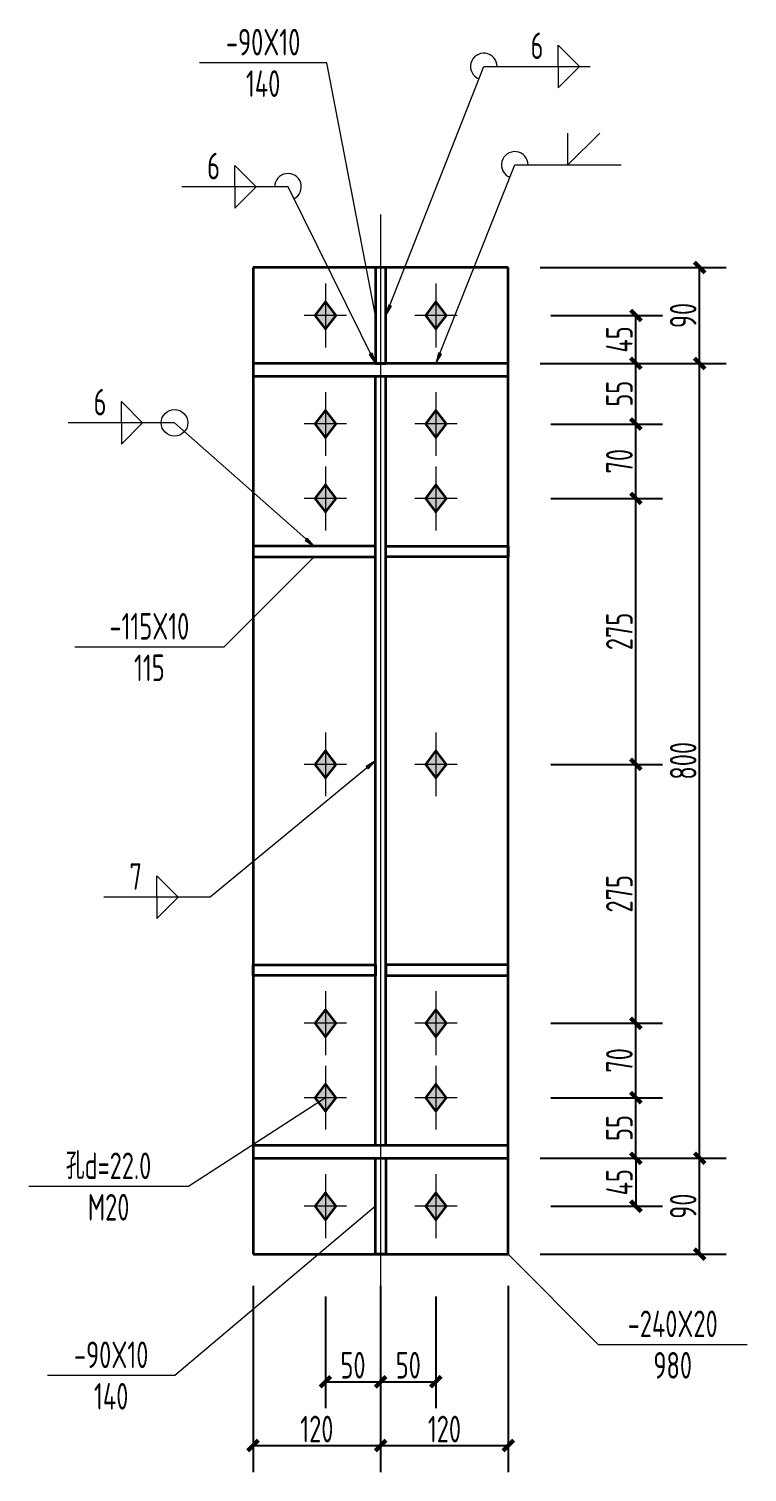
# Model space of a CAD drawing. Header units: millimetres. Extents: x 6950065 to 7140129, y 16284814 to 19754034.
# Drawn here: x 7007824 to 7014579, y 18025689 to 18039257 of the extents above; entities that cross this region are included whole.
import ezdxf
from ezdxf.enums import TextEntityAlignment as Align

# ---------------------------------------------------------------- set-up
doc = ezdxf.new("R2010")
doc.units = ezdxf.units.MM
doc.header["$LTSCALE"] = 1500
doc.header["$MEASUREMENT"] = 0
doc.linetypes.add('线型6', pattern=[8.75, 5, -1.25, 1.25, -1.25])
doc.layers.get('Defpoints').update_dxf_attribs({"color": 1})
for name, color, linetype, lineweight in [('10', 7, 'Continuous', 35), ('20', 2, 'Continuous', 35), ('尺寸标注', 9, 'Continuous', 18), ('焊缝标注', 9, 'Continuous', 18), ('螺栓孔标注', 9, 'Continuous', 18), ('钢板标注', 9, 'Continuous', 18)]:
    doc.layers.add(name, color=color, linetype=linetype, lineweight=lineweight)
doc.styles.add('FromPkpm', font='Pkpmeng', dxfattribs={"width": 0.7, "bigfont": 'hztxt'})
doc.dimstyles.new('Pkpm_1.00', dxfattribs={"dimtxt": 250, "dimasz": 100, "dimexe": 250, "dimexo": 0.0625, "dimgap": 30, "dimtad": 1, "dimdec": 0, "dimrnd": 5, "dimzin": 0, "dimdsep": 46, "dimtxsty": 'FromPkpm', "dimblk1": 'ARCHTICK', "dimblk2": 'ARCHTICK', "dimsah": 1, "dimcen": 0.09, "dimadec": 0, "dimazin": 0, "dimtfac": 1, "dimtdec": 0, "dimtix": 1, "dimtmove": 2, "dimatfit": 1, "dimfxl": 0, "dimtolj": 1, "dimtzin": 0, "dimarcsym": 0})

# ---------------------------------------------------------------- blocks, each defined once
blk = doc.blocks.new('_ArchTick')
at = {"color": 0, "linetype": 'ByBlock', "const_width": 0.4}
blk.add_lwpolyline([(-0.5, -0.5), (0.5, 0.5)], dxfattribs=at)
blk = doc.blocks.new('*D201')
at = {"layer": 'Defpoints', "color": 0, "linetype": 'Continuous'}
for p in [(7012332, 18036562), (7013532, 18036562), (7012332, 18036112)]:
    blk.add_point(p, dxfattribs=at)
at = {"layer": '尺寸标注', "color": 0, "linetype": 'Continuous', "lineweight": -2}
for p, q in [((7012732, 18036562), (7013782, 18036562)), ((7013532, 18036112), (7013532, 18036562)), ((7012732, 18036112), (7013782, 18036112))]:
    blk.add_line(p, q, dxfattribs=at)
at = {"layer": '尺寸标注', "color": 0, "linetype": 'Continuous', "lineweight": -2, "xscale": 100, "yscale": 100, "zscale": 100}
for p, rotation in [((7013532, 18036562), 90), ((7013532, 18036112), 270)]:
    blk.add_blockref('_ArchTick', p, dxfattribs=dict(at, rotation=rotation))
at = {"layer": '尺寸标注', "color": 0, "linetype": 'Continuous', "lineweight": 18, "insert": (7013377, 18036337), "char_height": 250, "attachment_point": 5, "rotation": 90, "style": 'FromPkpm'}
blk.add_mtext('\\A1;45', dxfattribs=at)
blk = doc.blocks.new('*D202')
at = {"layer": 'Defpoints', "color": 0, "linetype": 'Continuous'}
for p in [(7012332, 18036112), (7013532, 18036112), (7012332, 18035542)]:
    blk.add_point(p, dxfattribs=at)
at = {"layer": '尺寸标注', "color": 0, "linetype": 'Continuous', "lineweight": -2}
for p, q in [((7012732, 18036112), (7013782, 18036112)), ((7013532, 18035542), (7013532, 18036112)), ((7012732, 18035542), (7013782, 18035542))]:
    blk.add_line(p, q, dxfattribs=at)
at = {"layer": '尺寸标注', "color": 0, "linetype": 'Continuous', "lineweight": -2, "xscale": 100, "yscale": 100, "zscale": 100}
for p, rotation in [((7013532, 18036112), 90), ((7013532, 18035542), 270)]:
    blk.add_blockref('_ArchTick', p, dxfattribs=dict(at, rotation=rotation))
at = {"layer": '尺寸标注', "color": 0, "linetype": 'Continuous', "lineweight": 18, "insert": (7013377, 18035827), "char_height": 250, "attachment_point": 5, "rotation": 90, "style": 'FromPkpm'}
blk.add_mtext('\\A1;55', dxfattribs=at)
blk = doc.blocks.new('*D203')
at = {"layer": 'Defpoints', "color": 0, "linetype": 'Continuous'}
for p in [(7012332, 18035542), (7013532, 18035542), (7012332, 18034842)]:
    blk.add_point(p, dxfattribs=at)
at = {"layer": '尺寸标注', "color": 0, "linetype": 'Continuous', "lineweight": -2}
for p, q in [((7012732, 18035542), (7013782, 18035542)), ((7013532, 18034842), (7013532, 18035542)), ((7012732, 18034842), (7013782, 18034842))]:
    blk.add_line(p, q, dxfattribs=at)
at = {"layer": '尺寸标注', "color": 0, "linetype": 'Continuous', "lineweight": -2, "xscale": 100, "yscale": 100, "zscale": 100}
for p, rotation in [((7013532, 18035542), 90), ((7013532, 18034842), 270)]:
    blk.add_blockref('_ArchTick', p, dxfattribs=dict(at, rotation=rotation))
at = {"layer": '尺寸标注', "color": 0, "linetype": 'Continuous', "lineweight": 18, "insert": (7013377, 18035192), "char_height": 250, "attachment_point": 5, "rotation": 90, "style": 'FromPkpm'}
blk.add_mtext('\\A1;70', dxfattribs=at)
blk = doc.blocks.new('*D204')
at = {"layer": 'Defpoints', "color": 0, "linetype": 'Continuous'}
for p in [(7012332, 18028639), (7013532, 18028639), (7012332, 18028189)]:
    blk.add_point(p, dxfattribs=at)
at = {"layer": '尺寸标注', "color": 0, "linetype": 'Continuous', "lineweight": -2}
for p, q in [((7012732, 18028639), (7013782, 18028639)), ((7013532, 18028639), (7013532, 18028189)), ((7012732, 18028189), (7013782, 18028189))]:
    blk.add_line(p, q, dxfattribs=at)
at = {"layer": '尺寸标注', "color": 0, "linetype": 'Continuous', "lineweight": -2, "xscale": 100, "yscale": 100, "zscale": 100}
for p, rotation in [((7013532, 18028639), 90), ((7013532, 18028189), 270)]:
    blk.add_blockref('_ArchTick', p, dxfattribs=dict(at, rotation=rotation))
at = {"layer": '尺寸标注', "color": 0, "linetype": 'Continuous', "lineweight": 18, "insert": (7013377, 18028414), "char_height": 250, "attachment_point": 5, "rotation": 90, "style": 'FromPkpm'}
blk.add_mtext('\\A1;45', dxfattribs=at)
blk = doc.blocks.new('*D205')
at = {"layer": 'Defpoints', "color": 0, "linetype": 'Continuous'}
for p in [(7012332, 18029209), (7013532, 18029209), (7012332, 18028639)]:
    blk.add_point(p, dxfattribs=at)
at = {"layer": '尺寸标注', "color": 0, "linetype": 'Continuous', "lineweight": -2}
for p, q in [((7012732, 18029209), (7013782, 18029209)), ((7013532, 18028639), (7013532, 18029209)), ((7012732, 18028639), (7013782, 18028639))]:
    blk.add_line(p, q, dxfattribs=at)
at = {"layer": '尺寸标注', "color": 0, "linetype": 'Continuous', "lineweight": -2, "xscale": 100, "yscale": 100, "zscale": 100}
for p, rotation in [((7013532, 18029209), 90), ((7013532, 18028639), 270)]:
    blk.add_blockref('_ArchTick', p, dxfattribs=dict(at, rotation=rotation))
at = {"layer": '尺寸标注', "color": 0, "linetype": 'Continuous', "lineweight": 18, "insert": (7013377, 18028924), "char_height": 250, "attachment_point": 5, "rotation": 90, "style": 'FromPkpm'}
blk.add_mtext('\\A1;55', dxfattribs=at)
blk = doc.blocks.new('*D206')
at = {"layer": 'Defpoints', "color": 0, "linetype": 'Continuous'}
for p in [(7012332, 18029909), (7013532, 18029909), (7012332, 18029209)]:
    blk.add_point(p, dxfattribs=at)
at = {"layer": '尺寸标注', "color": 0, "linetype": 'Continuous', "lineweight": -2}
for p, q in [((7012732, 18029909), (7013782, 18029909)), ((7013532, 18029209), (7013532, 18029909)), ((7012732, 18029209), (7013782, 18029209))]:
    blk.add_line(p, q, dxfattribs=at)
at = {"layer": '尺寸标注', "color": 0, "linetype": 'Continuous', "lineweight": -2, "xscale": 100, "yscale": 100, "zscale": 100}
for p, rotation in [((7013532, 18029909), 90), ((7013532, 18029209), 270)]:
    blk.add_blockref('_ArchTick', p, dxfattribs=dict(at, rotation=rotation))
at = {"layer": '尺寸标注', "color": 0, "linetype": 'Continuous', "lineweight": 18, "insert": (7013377, 18029559), "char_height": 250, "attachment_point": 5, "rotation": 90, "style": 'FromPkpm'}
blk.add_mtext('\\A1;70', dxfattribs=at)
blk = doc.blocks.new('*D207')
at = {"layer": 'Defpoints', "color": 0, "linetype": 'Continuous'}
for p in [(7012332, 18034842), (7013532, 18034842), (7012332, 18032342)]:
    blk.add_point(p, dxfattribs=at)
at = {"layer": '尺寸标注', "color": 0, "linetype": 'Continuous', "lineweight": -2}
for p, q in [((7012732, 18034842), (7013782, 18034842)), ((7013532, 18032342), (7013532, 18034842)), ((7012732, 18032342), (7013782, 18032342))]:
    blk.add_line(p, q, dxfattribs=at)
at = {"layer": '尺寸标注', "color": 0, "linetype": 'Continuous', "lineweight": -2, "xscale": 100, "yscale": 100, "zscale": 100}
for p, rotation in [((7013532, 18034842), 90), ((7013532, 18032342), 270)]:
    blk.add_blockref('_ArchTick', p, dxfattribs=dict(at, rotation=rotation))
at = {"layer": '尺寸标注', "color": 0, "linetype": 'Continuous', "lineweight": 18, "insert": (7013377, 18033592), "char_height": 250, "attachment_point": 5, "rotation": 90, "style": 'FromPkpm'}
blk.add_mtext('\\A1;275', dxfattribs=at)
blk = doc.blocks.new('*D208')
at = {"layer": 'Defpoints', "color": 0, "linetype": 'Continuous'}
for p in [(7012332, 18032342), (7013532, 18032342), (7012332, 18029909)]:
    blk.add_point(p, dxfattribs=at)
at = {"layer": '尺寸标注', "color": 0, "linetype": 'Continuous', "lineweight": -2}
for p, q in [((7012732, 18032342), (7013782, 18032342)), ((7013532, 18029909), (7013532, 18032342)), ((7012732, 18029909), (7013782, 18029909))]:
    blk.add_line(p, q, dxfattribs=at)
at = {"layer": '尺寸标注', "color": 0, "linetype": 'Continuous', "lineweight": -2, "xscale": 100, "yscale": 100, "zscale": 100}
for p, rotation in [((7013532, 18032342), 90), ((7013532, 18029909), 270)]:
    blk.add_blockref('_ArchTick', p, dxfattribs=dict(at, rotation=rotation))
at = {"layer": '尺寸标注', "color": 0, "linetype": 'Continuous', "lineweight": 18, "insert": (7013377, 18031126), "char_height": 250, "attachment_point": 5, "rotation": 90, "style": 'FromPkpm'}
blk.add_mtext('\\A1;275', dxfattribs=at)
blk = doc.blocks.new('*D209')
at = {"layer": 'Defpoints', "color": 0, "linetype": 'Continuous'}
for p in [(7010612, 18027739), (7011132, 18027739), (7011132, 18026539)]:
    blk.add_point(p, dxfattribs=at)
at = {"layer": '尺寸标注', "color": 0, "linetype": 'Continuous', "lineweight": -2}
for p, q in [((7010612, 18027339), (7010612, 18026289)), ((7011132, 18027339), (7011132, 18026289)), ((7010612, 18026539), (7011132, 18026539))]:
    blk.add_line(p, q, dxfattribs=at)
at = {"layer": '尺寸标注', "color": 0, "linetype": 'Continuous', "lineweight": -2, "xscale": 100, "yscale": 100, "zscale": 100, "rotation": 180}
blk.add_blockref('_ArchTick', (7010612, 18026539), dxfattribs=at)
at = {"layer": '尺寸标注', "color": 0, "linetype": 'Continuous', "lineweight": -2, "xscale": 100, "yscale": 100, "zscale": 100}
blk.add_blockref('_ArchTick', (7011132, 18026539), dxfattribs=at)
at = {"layer": '尺寸标注', "color": 0, "linetype": 'Continuous', "lineweight": 18, "insert": (7010872, 18026694), "char_height": 250, "attachment_point": 5, "style": 'FromPkpm'}
blk.add_mtext('\\A1;50', dxfattribs=at)
blk = doc.blocks.new('*D210')
at = {"layer": 'Defpoints', "color": 0, "linetype": 'Continuous'}
for p in [(7011132, 18027739), (7011652, 18027739), (7011652, 18026539)]:
    blk.add_point(p, dxfattribs=at)
at = {"layer": '尺寸标注', "color": 0, "linetype": 'Continuous', "lineweight": -2}
for p, q in [((7011132, 18027339), (7011132, 18026289)), ((7011652, 18027339), (7011652, 18026289)), ((7011132, 18026539), (7011652, 18026539))]:
    blk.add_line(p, q, dxfattribs=at)
at = {"layer": '尺寸标注', "color": 0, "linetype": 'Continuous', "lineweight": -2, "xscale": 100, "yscale": 100, "zscale": 100, "rotation": 180}
blk.add_blockref('_ArchTick', (7011132, 18026539), dxfattribs=at)
at = {"layer": '尺寸标注', "color": 0, "linetype": 'Continuous', "lineweight": -2, "xscale": 100, "yscale": 100, "zscale": 100}
blk.add_blockref('_ArchTick', (7011652, 18026539), dxfattribs=at)
at = {"layer": '尺寸标注', "color": 0, "linetype": 'Continuous', "lineweight": 18, "insert": (7011392, 18026694), "char_height": 250, "attachment_point": 5, "style": 'FromPkpm'}
blk.add_mtext('\\A1;50', dxfattribs=at)
blk = doc.blocks.new('*D211')
at = {"layer": 'Defpoints', "color": 0, "linetype": 'Continuous'}
for p in [(7009932, 18027739), (7011132, 18027739), (7011132, 18025939)]:
    blk.add_point(p, dxfattribs=at)
at = {"layer": '尺寸标注', "color": 0, "linetype": 'Continuous', "lineweight": -2}
for p, q in [((7009932, 18027439), (7009932, 18025689)), ((7011132, 18027439), (7011132, 18025689)), ((7009932, 18025939), (7011132, 18025939))]:
    blk.add_line(p, q, dxfattribs=at)
at = {"layer": '尺寸标注', "color": 0, "linetype": 'Continuous', "lineweight": -2, "xscale": 100, "yscale": 100, "zscale": 100, "rotation": 180}
blk.add_blockref('_ArchTick', (7009932, 18025939), dxfattribs=at)
at = {"layer": '尺寸标注', "color": 0, "linetype": 'Continuous', "lineweight": -2, "xscale": 100, "yscale": 100, "zscale": 100}
blk.add_blockref('_ArchTick', (7011132, 18025939), dxfattribs=at)
at = {"layer": '尺寸标注', "color": 0, "linetype": 'Continuous', "lineweight": 18, "insert": (7010532, 18026094), "char_height": 250, "attachment_point": 5, "style": 'FromPkpm'}
blk.add_mtext('\\A1;120', dxfattribs=at)
blk = doc.blocks.new('*D212')
at = {"layer": 'Defpoints', "color": 0, "linetype": 'Continuous'}
for p in [(7011132, 18027739), (7012332, 18027739), (7012332, 18025939)]:
    blk.add_point(p, dxfattribs=at)
at = {"layer": '尺寸标注', "color": 0, "linetype": 'Continuous', "lineweight": -2}
for p, q in [((7011132, 18027439), (7011132, 18025689)), ((7012332, 18027439), (7012332, 18025689)), ((7011132, 18025939), (7012332, 18025939))]:
    blk.add_line(p, q, dxfattribs=at)
at = {"layer": '尺寸标注', "color": 0, "linetype": 'Continuous', "lineweight": -2, "xscale": 100, "yscale": 100, "zscale": 100, "rotation": 180}
blk.add_blockref('_ArchTick', (7011132, 18025939), dxfattribs=at)
at = {"layer": '尺寸标注', "color": 0, "linetype": 'Continuous', "lineweight": -2, "xscale": 100, "yscale": 100, "zscale": 100}
blk.add_blockref('_ArchTick', (7012332, 18025939), dxfattribs=at)
at = {"layer": '尺寸标注', "color": 0, "linetype": 'Continuous', "lineweight": 18, "insert": (7011732, 18026094), "char_height": 250, "attachment_point": 5, "style": 'FromPkpm'}
blk.add_mtext('\\A1;120', dxfattribs=at)
blk = doc.blocks.new('*D213')
at = {"layer": 'Defpoints', "color": 0, "linetype": 'Continuous'}
for p in [(7012332, 18028639), (7014132, 18028639), (7012332, 18027739)]:
    blk.add_point(p, dxfattribs=at)
at = {"layer": '尺寸标注', "color": 0, "linetype": 'Continuous', "lineweight": -2}
for p, q in [((7012632, 18028639), (7014382, 18028639)), ((7014132, 18027739), (7014132, 18028639)), ((7012632, 18027739), (7014382, 18027739))]:
    blk.add_line(p, q, dxfattribs=at)
at = {"layer": '尺寸标注', "color": 0, "linetype": 'Continuous', "lineweight": -2, "xscale": 100, "yscale": 100, "zscale": 100}
for p, rotation in [((7014132, 18028639), 90), ((7014132, 18027739), 270)]:
    blk.add_blockref('_ArchTick', p, dxfattribs=dict(at, rotation=rotation))
at = {"layer": '尺寸标注', "color": 0, "linetype": 'Continuous', "lineweight": 18, "insert": (7013977, 18028189), "char_height": 250, "attachment_point": 5, "rotation": 90, "style": 'FromPkpm'}
blk.add_mtext('\\A1;90', dxfattribs=at)
blk = doc.blocks.new('*D214')
at = {"layer": 'Defpoints', "color": 0, "linetype": 'Continuous'}
for p in [(7012332, 18036112), (7014132, 18036112), (7012332, 18028639)]:
    blk.add_point(p, dxfattribs=at)
at = {"layer": '尺寸标注', "color": 0, "linetype": 'Continuous', "lineweight": -2}
for p, q in [((7012632, 18036112), (7014382, 18036112)), ((7014132, 18028639), (7014132, 18036112)), ((7012632, 18028639), (7014382, 18028639))]:
    blk.add_line(p, q, dxfattribs=at)
at = {"layer": '尺寸标注', "color": 0, "linetype": 'Continuous', "lineweight": -2, "xscale": 100, "yscale": 100, "zscale": 100}
for p, rotation in [((7014132, 18036112), 90), ((7014132, 18028639), 270)]:
    blk.add_blockref('_ArchTick', p, dxfattribs=dict(at, rotation=rotation))
at = {"layer": '尺寸标注', "color": 0, "linetype": 'Continuous', "lineweight": 18, "insert": (7013977, 18032376), "char_height": 250, "attachment_point": 5, "rotation": 90, "style": 'FromPkpm'}
blk.add_mtext('\\A1;800', dxfattribs=at)
blk = doc.blocks.new('*D215')
at = {"layer": 'Defpoints', "color": 0, "linetype": 'Continuous'}
for p in [(7012332, 18037012), (7014132, 18037012), (7012332, 18036112)]:
    blk.add_point(p, dxfattribs=at)
at = {"layer": '尺寸标注', "color": 0, "linetype": 'Continuous', "lineweight": -2}
for p, q in [((7012632, 18037012), (7014382, 18037012)), ((7014132, 18036112), (7014132, 18037012)), ((7012632, 18036112), (7014382, 18036112))]:
    blk.add_line(p, q, dxfattribs=at)
at = {"layer": '尺寸标注', "color": 0, "linetype": 'Continuous', "lineweight": -2, "xscale": 100, "yscale": 100, "zscale": 100}
for p, rotation in [((7014132, 18037012), 90), ((7014132, 18036112), 270)]:
    blk.add_blockref('_ArchTick', p, dxfattribs=dict(at, rotation=rotation))
at = {"layer": '尺寸标注', "color": 0, "linetype": 'Continuous', "lineweight": 18, "insert": (7013977, 18036562), "char_height": 250, "attachment_point": 5, "rotation": 90, "style": 'FromPkpm'}
blk.add_mtext('\\A1;90', dxfattribs=at)

msp = doc.modelspace()

# ---------------------------------------------------------------- hatches: boundary and pattern name
at = {"layer": '10'}
for points in [[(7010612.4, 18036692.2), (7010512.4, 18036562.2), (7010612.4, 18036432.2), (7010712.4, 18036562.2)], [(7011652.4, 18036692.2), (7011552.4, 18036562.2), (7011652.4, 18036432.2), (7011752.4, 18036562.2)], [(7010612.4, 18035672.2), (7010512.4, 18035542.2), (7010612.4, 18035412.2), (7010712.4, 18035542.2)], [(7011652.4, 18035672.2), (7011552.4, 18035542.2), (7011652.4, 18035412.2), (7011752.4, 18035542.2)], [(7010612.4, 18034972.2), (7010512.4, 18034842.2), (7010612.4, 18034712.2), (7010712.4, 18034842.2)], [(7011652.4, 18034972.2), (7011552.4, 18034842.2), (7011652.4, 18034712.2), (7011752.4, 18034842.2)], [(7010612.4, 18032472.2), (7010512.4, 18032342.2), (7010612.4, 18032212.2), (7010712.4, 18032342.2)], [(7011652.4, 18032472.2), (7011552.4, 18032342.2), (7011652.4, 18032212.2), (7011752.4, 18032342.2)], [(7010612.4, 18030038.9), (7010512.4, 18029908.9), (7010612.4, 18029778.9), (7010712.4, 18029908.9)], [(7011652.4, 18030038.9), (7011552.4, 18029908.9), (7011652.4, 18029778.9), (7011752.4, 18029908.9)], [(7010612.4, 18029338.9), (7010512.4, 18029208.9), (7010612.4, 18029078.9), (7010712.4, 18029208.9)], [(7011652.4, 18029338.9), (7011552.4, 18029208.9), (7011652.4, 18029078.9), (7011752.4, 18029208.9)], [(7010612.4, 18028318.9), (7010512.4, 18028188.9), (7010612.4, 18028058.9), (7010712.4, 18028188.9)], [(7011652.4, 18028318.9), (7011552.4, 18028188.9), (7011652.4, 18028058.9), (7011752.4, 18028188.9)]]:
    msp.add_hatch(color=1, dxfattribs=at).paths.add_polyline_path(points)
at = {"layer": '焊缝标注'}
for points in [[(7011182.4, 18036562.2), (7011232.9, 18036649.7), (7011205, 18036660.7)], [(7011082.4, 18036112.2), (7011051.4, 18036208.4), (7011024.6, 18036195.1)], [(7011652.4, 18036112.2), (7011703.2, 18036199.6), (7011675.3, 18036210.6)], [(7010507.4, 18034392.2), (7010442.4, 18034469.6), (7010422.5, 18034447.1)], [(7011082.4, 18032375.5), (7010995.7, 18032323.4), (7011014.8, 18032300.3)]]:
    msp.add_hatch(color=3, dxfattribs=at).paths.add_polyline_path(points)

# ---------------------------------------------------------------- linework, layer by layer
at = {"layer": '10', "linetype": '线型6', "lineweight": 18, "ltscale": 100}
msp.add_line((7011132.4, 18027238.9), (7011132.4, 18037512.2), dxfattribs=at)
at = {"layer": '10', "color": 9, "lineweight": 18, "ltscale": 100}
for p, q in [((7010612.4, 18036862.2), (7010612.4, 18036262.2)), ((7011652.4, 18036862.2), (7011652.4, 18036262.2)), ((7010812.4, 18036562.2), (7010412.4, 18036562.2)), ((7011852.4, 18036562.2), (7011452.4, 18036562.2)), ((7010612.4, 18035842.2), (7010612.4, 18035242.2)), ((7011652.4, 18035842.2), (7011652.4, 18035242.2)), ((7010812.4, 18035542.2), (7010412.4, 18035542.2)), ((7011852.4, 18035542.2), (7011452.4, 18035542.2)), ((7010612.4, 18035142.2), (7010612.4, 18034542.2)), ((7011652.4, 18035142.2), (7011652.4, 18034542.2)), ((7010812.4, 18034842.2), (7010412.4, 18034842.2)), ((7011852.4, 18034842.2), (7011452.4, 18034842.2)), ((7010612.4, 18032642.2), (7010612.4, 18032042.2)), ((7011652.4, 18032642.2), (7011652.4, 18032042.2)), ((7010812.4, 18032342.2), (7010412.4, 18032342.2)), ((7011852.4, 18032342.2), (7011452.4, 18032342.2)), ((7010612.4, 18030208.9), (7010612.4, 18029608.9)), ((7011652.4, 18030208.9), (7011652.4, 18029608.9)), ((7010812.4, 18029908.9), (7010412.4, 18029908.9)), ((7011852.4, 18029908.9), (7011452.4, 18029908.9)), ((7010612.4, 18029508.9), (7010612.4, 18028908.9)), ((7011652.4, 18029508.9), (7011652.4, 18028908.9)), ((7010812.4, 18029208.9), (7010412.4, 18029208.9)), ((7011852.4, 18029208.9), (7011452.4, 18029208.9)), ((7010612.4, 18028488.9), (7010612.4, 18027888.9)), ((7011652.4, 18028488.9), (7011652.4, 18027888.9)), ((7010812.4, 18028188.9), (7010412.4, 18028188.9)), ((7011852.4, 18028188.9), (7011452.4, 18028188.9))]:
    msp.add_line(p, q, dxfattribs=at)
at = {"layer": '10', "color": 3, "lineweight": 35, "ltscale": 100}
for p, q in [((7012332.4, 18036112.2), (7009932.4, 18036112.2)), ((7009932.4, 18036112.2), (7009932.4, 18035992.2)), ((7012332.4, 18035992.2), (7012332.4, 18036112.2)), ((7009932.4, 18035992.2), (7012332.4, 18035992.2)), ((7011082.4, 18028758.9), (7011082.4, 18035992.2)), ((7011182.4, 18028758.9), (7011182.4, 18035992.2)), ((7012332.4, 18028758.9), (7009932.4, 18028758.9)), ((7009932.4, 18028758.9), (7009932.4, 18028638.9)), ((7012332.4, 18028638.9), (7012332.4, 18028758.9)), ((7009932.4, 18028638.9), (7012332.4, 18028638.9))]:
    msp.add_line(p, q, dxfattribs=at)
at = {"layer": '10', "color": 1, "linetype": 'Continuous'}
for points in [[(7010612.4, 18036692.2), (7010512.4, 18036562.2), (7010612.4, 18036432.2), (7010712.4, 18036562.2)], [(7011652.4, 18036692.2), (7011552.4, 18036562.2), (7011652.4, 18036432.2), (7011752.4, 18036562.2)], [(7010612.4, 18035672.2), (7010512.4, 18035542.2), (7010612.4, 18035412.2), (7010712.4, 18035542.2)], [(7011652.4, 18035672.2), (7011552.4, 18035542.2), (7011652.4, 18035412.2), (7011752.4, 18035542.2)], [(7010612.4, 18034972.2), (7010512.4, 18034842.2), (7010612.4, 18034712.2), (7010712.4, 18034842.2)], [(7011652.4, 18034972.2), (7011552.4, 18034842.2), (7011652.4, 18034712.2), (7011752.4, 18034842.2)], [(7010612.4, 18032472.2), (7010512.4, 18032342.2), (7010612.4, 18032212.2), (7010712.4, 18032342.2)], [(7011652.4, 18032472.2), (7011552.4, 18032342.2), (7011652.4, 18032212.2), (7011752.4, 18032342.2)], [(7010612.4, 18030038.9), (7010512.4, 18029908.9), (7010612.4, 18029778.9), (7010712.4, 18029908.9)], [(7011652.4, 18030038.9), (7011552.4, 18029908.9), (7011652.4, 18029778.9), (7011752.4, 18029908.9)], [(7010612.4, 18029338.9), (7010512.4, 18029208.9), (7010612.4, 18029078.9), (7010712.4, 18029208.9)], [(7011652.4, 18029338.9), (7011552.4, 18029208.9), (7011652.4, 18029078.9), (7011752.4, 18029208.9)], [(7010612.4, 18028318.9), (7010512.4, 18028188.9), (7010612.4, 18028058.9), (7010712.4, 18028188.9)], [(7011652.4, 18028318.9), (7011552.4, 18028188.9), (7011652.4, 18028058.9), (7011752.4, 18028188.9)]]:
    msp.add_lwpolyline(points, close=True, dxfattribs=at)
at = {"layer": '20', "lineweight": 35, "ltscale": 100}
for p, q in [((7012332.4, 18037012.2), (7009932.4, 18037012.2)), ((7009932.4, 18037012.2), (7009932.4, 18027738.9)), ((7011182.4, 18037012.2), (7011082.4, 18037012.2)), ((7011082.4, 18037012.2), (7011082.4, 18036112.2)), ((7011182.4, 18036112.2), (7011182.4, 18037012.2)), ((7012332.4, 18027738.9), (7012332.4, 18037012.2)), ((7011082.4, 18036112.2), (7011182.4, 18036112.2)), ((7011082.4, 18034392.2), (7009932.4, 18034392.2)), ((7009932.4, 18034392.2), (7009932.4, 18034292.2)), ((7009932.4, 18034292.2), (7011082.4, 18034292.2)), ((7011082.4, 18034292.2), (7011082.4, 18034392.2)), ((7011182.4, 18034392.2), (7012332.4, 18034392.2)), ((7011182.4, 18034292.2), (7011182.4, 18034392.2)), ((7012332.4, 18034292.2), (7011182.4, 18034292.2)), ((7012332.4, 18034392.2), (7012332.4, 18034292.2)), ((7009932.4, 18030358.9), (7009932.4, 18030458.9)), ((7009932.4, 18030458.9), (7011082.4, 18030458.9)), ((7011082.4, 18030358.9), (7009932.4, 18030358.9)), ((7011082.4, 18030458.9), (7011082.4, 18030358.9)), ((7012332.4, 18030458.9), (7011182.4, 18030458.9)), ((7011182.4, 18030458.9), (7011182.4, 18030358.9)), ((7011182.4, 18030358.9), (7012332.4, 18030358.9)), ((7012332.4, 18030358.9), (7012332.4, 18030458.9)), ((7011082.4, 18028638.9), (7011182.4, 18028638.9)), ((7011082.4, 18027738.9), (7011082.4, 18028638.9)), ((7011182.4, 18028638.9), (7011182.4, 18027738.9)), ((7009932.4, 18027738.9), (7012332.4, 18027738.9)), ((7011182.4, 18027738.9), (7011082.4, 18027738.9))]:
    msp.add_line(p, q, dxfattribs=at)
at = {"layer": '焊缝标注', "color": 3, "lineweight": 18, "ltscale": 100}
for p, q in [((7012802.4, 18039103.1), (7013002.4, 18038903.1)), ((7012802.4, 18038903.1), (7012802.4, 18039103.1)), ((7011182.4, 18036562.2), (7012102.4, 18038903.1)), ((7012102.4, 18038903.1), (7013102.4, 18038903.1)), ((7012802.4, 18038703.1), (7013002.4, 18038903.1)), ((7012802.4, 18038903.1), (7012802.4, 18038703.1)), ((7012893, 18037977.5), (7012893, 18038277.5)), ((7012893, 18037977.5), (7013193, 18038277.5)), ((7009961, 18037771.8), (7009761, 18037971.8)), ((7009761, 18037771.8), (7009761, 18037971.8)), ((7011652.4, 18036112.2), (7012393, 18037977.5)), ((7012393, 18037977.5), (7013393, 18037977.5)), ((7010261, 18037771.8), (7009261, 18037771.8)), ((7009961, 18037771.8), (7009761, 18037571.8)), ((7009761, 18037771.8), (7009761, 18037571.8)), ((7011082.4, 18036112.2), (7010261, 18037771.8)), ((7008893.7, 18035553.1), (7008693.7, 18035753.1)), ((7008693.7, 18035553.1), (7008693.7, 18035753.1)), ((7009193.7, 18035553.1), (7008193.7, 18035553.1)), ((7008893.7, 18035553.1), (7008693.7, 18035353.1)), ((7008693.7, 18035553.1), (7008693.7, 18035353.1)), ((7010507.4, 18034392.2), (7009193.7, 18035553.1)), ((7011082.4, 18032375.5), (7009528.7, 18031093.3)), ((7009228.7, 18031093.3), (7009028.7, 18031293.3)), ((7009028.7, 18031093.3), (7009028.7, 18031293.3)), ((7009528.7, 18031093.3), (7008528.7, 18031093.3)), ((7009228.7, 18031093.3), (7009028.7, 18030893.3)), ((7009028.7, 18031093.3), (7009028.7, 18030893.3))]:
    msp.add_line(p, q, dxfattribs=at)
at = {"layer": '焊缝标注', "color": 3, "linetype": 'Continuous'}
for points in [[(7011182.4, 18036562.2), (7011232.9, 18036649.7), (7011205, 18036660.7)], [(7011082.4, 18036112.2), (7011051.4, 18036208.4), (7011024.6, 18036195.1)], [(7011652.4, 18036112.2), (7011703.2, 18036199.6), (7011675.3, 18036210.6)], [(7010507.4, 18034392.2), (7010442.4, 18034469.6), (7010422.5, 18034447.1)], [(7011082.4, 18032375.5), (7010995.7, 18032323.4), (7011014.8, 18032300.3)]]:
    msp.add_lwpolyline(points, close=True, dxfattribs=at)
at = {"layer": '焊缝标注', "color": 3, "lineweight": 18, "ltscale": 100}
msp.add_circle((7009193.7, 18035553.1), 125, dxfattribs=at)
for centre, start, end in [((7012102.4, 18038903.1), 0, 248.54507), ((7012393, 18037977.5), 0, 248.34276), ((7010261, 18037771.8), 296.32974, 180)]:
    msp.add_arc(centre, 125, start, end, dxfattribs=at)
at = {"layer": '螺栓孔标注', "color": 6, "lineweight": 18, "ltscale": 100}
for p, q in [((7010612.4, 18029208.9), (7009323.9, 18028373.7)), ((7009323.9, 18028373.7), (7007823.9, 18028373.7))]:
    msp.add_line(p, q, dxfattribs=at)
at = {"layer": '螺栓孔标注', "color": 6, "ltscale": 100, "const_width": 10}
msp.add_lwpolyline([(7010617.4, 18029208.9, 1), (7010607.4, 18029208.9, 1)], format="xyb", close=True, dxfattribs=at)
at = {"layer": '钢板标注', "color": 2, "lineweight": 18, "ltscale": 100}
for p, q in [((7010627.2, 18038936.7), (7009427.2, 18038936.7)), ((7011082.4, 18036562.2), (7010627.2, 18038936.7)), ((7010507.4, 18034292.2), (7009657.1, 18033445.3)), ((7009657.1, 18033445.3), (7008257.1, 18033445.3)), ((7011082.4, 18028188.9), (7009198.2, 18026597)), ((7012332.4, 18027738.9), (7013178.5, 18026888)), ((7013178.5, 18026888), (7014578.5, 18026888)), ((7009198.2, 18026597), (7007998.2, 18026597))]:
    msp.add_line(p, q, dxfattribs=at)
at = {"layer": '钢板标注', "color": 2, "ltscale": 100, "const_width": 10}
for points in [[(7011087.4, 18036562.2, 1), (7011077.4, 18036562.2, 1)], [(7010512.4, 18034292.2, 1), (7010502.4, 18034292.2, 1)], [(7011087.4, 18028188.9, 1), (7011077.4, 18028188.9, 1)], [(7012337.4, 18027738.9, 1), (7012327.4, 18027738.9, 1)]]:
    msp.add_lwpolyline(points, format="xyb", close=True, dxfattribs=at)

# ---------------------------------------------------------------- texts
at = {"layer": '焊缝标注', "color": 3, "lineweight": 25, "style": 'FromPkpm', "width": 0.7}
for s, p in [('6', (7012602.4, 18038973.1)), ('6', (7009561, 18037841.8)), ('6', (7008493.7, 18035623.1)), ('7', (7008828.7, 18031163.3))]:
    msp.add_text(s, height=250, dxfattribs=at).set_placement(p, align=Align.CENTER)
at = {"layer": '螺栓孔标注', "color": 6, "lineweight": 25, "style": 'FromPkpm', "width": 0.7}
msp.add_text('孔d=22.0', height=250, dxfattribs=at).set_placement((7008573.9, 18028443.7), align=Align.CENTER)
msp.add_text('M20', height=250, dxfattribs=at).set_placement((7008573.9, 18028303.7), align=Align.TOP_CENTER)
at = {"layer": '钢板标注', "color": 2, "lineweight": 25, "style": 'FromPkpm', "width": 0.7}
for s, p in [('-90X10', (7010027.2, 18039006.7)), ('-115X10', (7008957.1, 18033515.3)), ('-240X20', (7013878.5, 18026958)), ('-90X10', (7008598.2, 18026667))]:
    msp.add_text(s, height=250, dxfattribs=at).set_placement(p, align=Align.CENTER)
for s, p in [('140', (7010027.2, 18038866.7)), ('115', (7008957.1, 18033375.3)), ('980', (7013878.5, 18026818)), ('140', (7008598.2, 18026527))]:
    msp.add_text(s, height=250, dxfattribs=at).set_placement(p, align=Align.TOP_CENTER)

# ---------------------------------------------------------------- dimensions: what is measured, and where the dimension line sits
at = {"layer": '尺寸标注', "linetype": 'Continuous', "lineweight": 18}
for base, p1, p2, text, override, picture, middle in [((7014132.4, 18037012.2), (7012332.4, 18036112.2), (7012332.4, 18037012.2), '90', {"dimexo": 300, "dimtad": 1, "dimjust": 0, "dimtih": 0, "dimtoh": 0, "dimtmove": 0, "dimatfit": 3}, '*D215', (7013977.4, 18036562.2)), ((7013532.4, 18036562.2), (7012332.4, 18036112.2), (7012332.4, 18036562.2), '45', {"dimexo": 400, "dimtad": 1, "dimjust": 2, "dimtih": 0, "dimtoh": 0, "dimtix": 0, "dimtmove": 0, "dimatfit": 3}, '*D201', (7013377.4, 18036337.2)), ((7013532.4, 18036112.2), (7012332.4, 18035542.2), (7012332.4, 18036112.2), '55', {"dimexo": 400, "dimtad": 1, "dimjust": 0, "dimtih": 0, "dimtoh": 0, "dimtmove": 0, "dimatfit": 3}, '*D202', (7013377.4, 18035827.2)), ((7014132.4, 18036112.2), (7012332.4, 18028638.9), (7012332.4, 18036112.2), '800', {"dimexo": 300, "dimtad": 1, "dimjust": 0, "dimtih": 0, "dimtoh": 0, "dimtmove": 0, "dimatfit": 3}, '*D214', (7013977.4, 18032375.5)), ((7013532.4, 18035542.2), (7012332.4, 18034842.2), (7012332.4, 18035542.2), '70', {"dimexo": 400, "dimtad": 1, "dimjust": 0, "dimtih": 0, "dimtoh": 0, "dimtmove": 0, "dimatfit": 3}, '*D203', (7013377.4, 18035192.2)), ((7013532.4, 18034842.2), (7012332.4, 18032342.2), (7012332.4, 18034842.2), '275', {"dimexo": 400, "dimtad": 1, "dimjust": 0, "dimtih": 0, "dimtoh": 0, "dimtmove": 0, "dimatfit": 3}, '*D207', (7013377.4, 18033592.2)), ((7013532.4, 18032342.2), (7012332.4, 18029908.9), (7012332.4, 18032342.2), '275', {"dimexo": 400, "dimtad": 1, "dimjust": 0, "dimtih": 0, "dimtoh": 0, "dimtmove": 0, "dimatfit": 3}, '*D208', (7013377.4, 18031125.5)), ((7013532.4, 18029908.9), (7012332.4, 18029208.9), (7012332.4, 18029908.9), '70', {"dimexo": 400, "dimtad": 1, "dimjust": 0, "dimtih": 0, "dimtoh": 0, "dimtmove": 0, "dimatfit": 3}, '*D206', (7013377.4, 18029558.9)), ((7013532.4, 18029208.9), (7012332.4, 18028638.9), (7012332.4, 18029208.9), '55', {"dimexo": 400, "dimtad": 1, "dimjust": 0, "dimtih": 0, "dimtoh": 0, "dimtmove": 0, "dimatfit": 3}, '*D205', (7013377.4, 18028923.9)), ((7013532.4, 18028638.9), (7012332.4, 18028188.9), (7012332.4, 18028638.9), '45', {"dimexo": 400, "dimtad": 1, "dimjust": 1, "dimtih": 0, "dimtoh": 0, "dimtix": 0, "dimtmove": 0, "dimatfit": 3}, '*D204', (7013377.4, 18028413.9)), ((7014132.4, 18028638.9), (7012332.4, 18027738.9), (7012332.4, 18028638.9), '90', {"dimexo": 300, "dimtad": 1, "dimjust": 0, "dimtih": 0, "dimtoh": 0, "dimtmove": 0, "dimatfit": 3}, '*D213', (7013977.4, 18028188.9))]:
    dim = msp.add_linear_dim(base=base, p1=p1, p2=p2, angle=90, text=text, dimstyle='Pkpm_1.00', override=override, dxfattribs=at)
    dim.commit()
    dim.dimension.update_dxf_attribs({"geometry": picture, "text_midpoint": middle})
for base, p1, p2, text, override, picture, middle in [((7011132.4, 18025938.9), (7009932.4, 18027738.9), (7011132.4, 18027738.9), '120', {"dimexo": 300, "dimtad": 1, "dimjust": 0, "dimtih": 0, "dimtoh": 0, "dimtmove": 0, "dimatfit": 3}, '*D211', (7010532.4, 18026093.9)), ((7011132.4, 18026538.9), (7010612.4, 18027738.9), (7011132.4, 18027738.9), '50', {"dimexo": 400, "dimtad": 1, "dimjust": 0, "dimtih": 0, "dimtoh": 0, "dimtmove": 0, "dimatfit": 3}, '*D209', (7010872.4, 18026693.9)), ((7011652.4, 18026538.9), (7011132.4, 18027738.9), (7011652.4, 18027738.9), '50', {"dimexo": 400, "dimtad": 1, "dimjust": 0, "dimtih": 0, "dimtoh": 0, "dimtmove": 0, "dimatfit": 3}, '*D210', (7011392.4, 18026693.9)), ((7012332.4, 18025938.9), (7011132.4, 18027738.9), (7012332.4, 18027738.9), '120', {"dimexo": 300, "dimtad": 1, "dimjust": 0, "dimtih": 0, "dimtoh": 0, "dimtmove": 0, "dimatfit": 3}, '*D212', (7011732.4, 18026093.9))]:
    dim = msp.add_linear_dim(base=base, p1=p1, p2=p2, text=text, dimstyle='Pkpm_1.00', override=override, dxfattribs=at)
    dim.commit()
    dim.dimension.update_dxf_attribs({"geometry": picture, "text_midpoint": middle})

doc.saveas('drawing.dxf')
